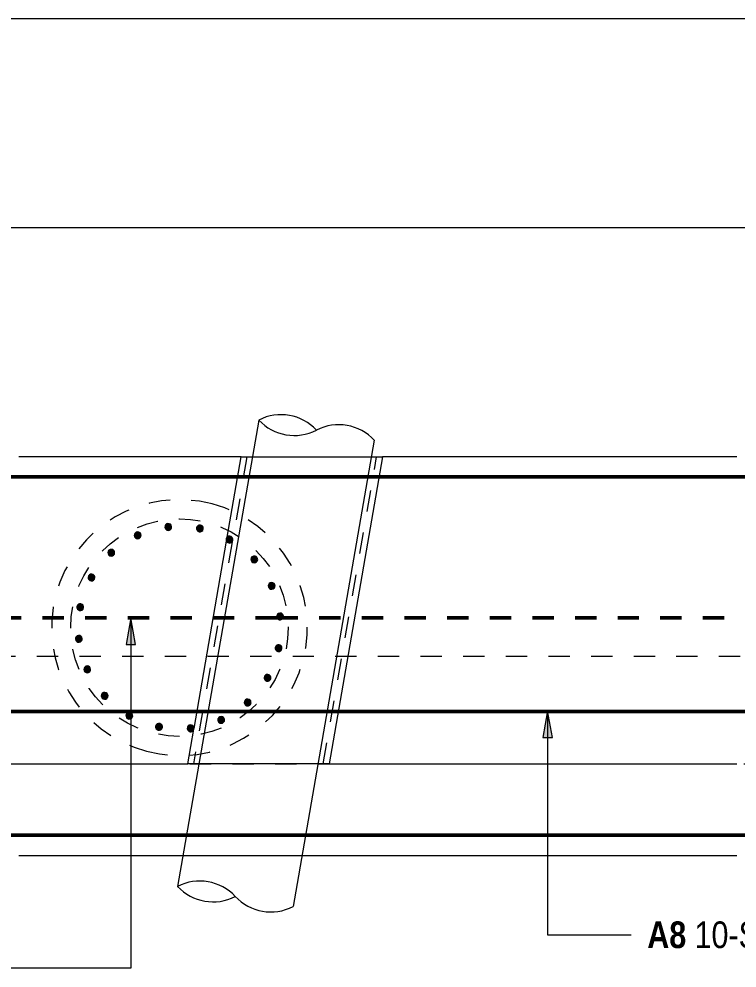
# Model space of a CAD drawing. Header units: metres. Extents: x -1137 to -1030, y 3 to 549.
# Drawn here: x -1122.624 to -1119.255, y 543.656 to 548.106 of the extents above; entities that cross this region are included whole.
import ezdxf

# ---------------------------------------------------------------- set-up
doc = ezdxf.new("R2010")
doc.units = ezdxf.units.M
doc.linetypes.add('JacobsDash', pattern=[0.0045, 0.003, -0.0015])
doc.linetypes.add('JacobsGridLine', pattern=[0.0145, 0.01, -0.001, 0.0025, -0.001])
for name, color, linetype, lineweight in [('A-DETL', 7, 'Continuous', 13), ('A-DETL-GENF', 7, 'Continuous', 9), ('G-ANNO-TEXT', 7, 'Continuous', 9), ('S-BEAM', 7, 'Continuous', 50), ('S-FNDN', 7, 'Continuous', 50), ('S-GRID', 7, 'Continuous', 9)]:
    doc.layers.add(name, color=color, linetype=linetype, lineweight=lineweight)
doc.styles.add('Arial Narrow_1', font='ARIALN.TTF', dxfattribs={"height": 0.125})
doc.styles.add('Arial Narrow_B', font='ARIALNB.TTF', dxfattribs={"height": 0.125})

# ---------------------------------------------------------------- blocks, each defined once
blk = doc.blocks.new('01_SFO_FRP_Pile_CastInPlace_CS_BR08 - CAST-IN-PLACE PILE - 1200-9305895-DRG-2873075 - ABUTMENT B REINFORCEMENT PLAN Copy 1')
at = {"layer": 'S-FNDN', "color": 8, "linetype": 'JacobsDash', "lineweight": 18, "true_color": 0x808080}
for start, end in [(90, 270), (270, 90)]:
    blk.add_arc((0, 0), 0.6, start, end, dxfattribs=at)
blk = doc.blocks.new('T2DExtentArrowReinf_v1 - Extent-9251891-DRG-2873075 - ABUTMENT B REINFORCEMENT PLAN Copy 1')
at = {"layer": 'A-DETL-GENF'}
blk.add_line((0.125, 0), (30.477, 0), dxfattribs=at)
blk = doc.blocks.new('T2DExtentArrowReinf_v1 - Extent-9252574-DRG-2873075 - ABUTMENT B REINFORCEMENT PLAN Copy 1')
at = {"layer": 'A-DETL-GENF'}
blk.add_line((0.125, 0), (30.477, 0), dxfattribs=at)
blk = doc.blocks.new('CS_DET_Pile-Column_BreakLine - Tubular BreakLine-7608103-DRG-2873075 - ABUTMENT B REINFORCEMENT PLAN Copy 1')
at = {"layer": 'A-DETL-GENF', "color": 143, "lineweight": 18, "true_color": 0x78aac8}
for centre, start, end in [((0.1375, -0.1824), 52.9573, 127.0427), ((0.4125, -0.1824), 52.9573, 127.0427), ((0.4125, 0.182), 232.9573, 307.0427)]:
    blk.add_arc(centre, 0.2283, start, end, dxfattribs=at)
blk = doc.blocks.new('CS_DET_Pile-Column_BreakLine - Tubular BreakLine-7608189-DRG-2873075 - ABUTMENT B REINFORCEMENT PLAN Copy 1')
at = {"layer": 'A-DETL-GENF', "color": 143, "lineweight": 18, "true_color": 0x78aac8}
for centre, start, end in [((0.4125, -0.182), 52.9573, 127.0427), ((0.1375, 0.1824), 232.9573, 307.0427), ((0.4125, 0.1824), 232.9573, 307.0427)]:
    blk.add_arc(centre, 0.2283, start, end, dxfattribs=at)
blk = doc.blocks.new('S_Det_Reinf_Bar Section_2D Grey - N32-6361576-DRG-2873075 - ABUTMENT B REINFORCEMENT PLAN Copy 1')
at = {"layer": 'A-DETL-GENF', "true_color": 0x808080}
blk.add_hatch(color=8, dxfattribs=at).paths.add_polyline_path([(-0.0139, -0.008), (-0.0113, -0.0113), (-0.008, -0.0139), (-0.0041, -0.0155), (0, -0.016), (0.0041, -0.0155), (0.008, -0.0139), (0.0113, -0.0113), (0.0139, -0.008), (0.0155, -0.0041), (0.016, 0), (0.0155, 0.0041), (0.0139, 0.008), (0.0113, 0.0113), (0.008, 0.0139), (0.0041, 0.0155), (0, 0.016), (-0.0041, 0.0155), (-0.008, 0.0139), (-0.0113, 0.0113), (-0.0139, 0.008), (-0.0155, 0.0041), (-0.016, 0), (-0.0155, -0.0041)])
at = {"layer": 'A-DETL-GENF', "color": 8, "lineweight": 18, "true_color": 0x808080}
for start, end in [(360, 180), (180, 360)]:
    blk.add_arc((0, 0), 0.016, start, end, dxfattribs=at)
blk = doc.blocks.new('S_Det_Reinf_Bar Section_2D Grey - N32-V8-DRG-2873075 - ABUTMENT B REINFORCEMENT PLAN Copy 1')
at = {"layer": 'A-DETL-GENF', "true_color": 0x808080}
blk.add_hatch(color=8, dxfattribs=at).paths.add_polyline_path([(0.0155, 0.0041), (0.0139, 0.008), (0.0113, 0.0113), (0.008, 0.0139), (0.0041, 0.0155), (0, 0.016), (-0.0041, 0.0155), (-0.008, 0.0139), (-0.0113, 0.0113), (-0.0139, 0.008), (-0.0155, 0.0041), (-0.016, 0), (-0.0152, -0.0048), (-0.0139, -0.008), (-0.0113, -0.0113), (-0.008, -0.0139), (-0.0041, -0.0155), (0, -0.016), (0.0041, -0.0155), (0.008, -0.0139), (0.0113, -0.0113), (0.0139, -0.008), (0.0155, -0.0041), (0.0158, 0.0016)])
at = {"layer": 'A-DETL-GENF', "color": 8, "lineweight": 18, "true_color": 0x808080}
for start, end in [(360, 180), (180, 360)]:
    blk.add_arc((0, 0), 0.016, start, end, dxfattribs=at)
blk = doc.blocks.new('S_Det_Reinf_Bar Section_2D Grey - N32-V9-DRG-2873075 - ABUTMENT B REINFORCEMENT PLAN Copy 1')
at = {"layer": 'A-DETL-GENF', "true_color": 0x808080}
blk.add_hatch(color=8, dxfattribs=at).paths.add_polyline_path([(0, 0.016), (-0.0041, 0.0155), (-0.008, 0.0139), (-0.0113, 0.0113), (-0.0139, 0.008), (-0.0155, 0.0041), (-0.016, 0), (-0.0155, -0.0041), (-0.0139, -0.008), (-0.0113, -0.0113), (-0.008, -0.0139), (-0.0041, -0.0155), (0.0019, -0.0157), (0.0041, -0.0155), (0.008, -0.0139), (0.0113, -0.0113), (0.0139, -0.008), (0.0155, -0.0041), (0.016, 0), (0.0155, 0.0041), (0.0139, 0.008), (0.0113, 0.0113), (0.008, 0.0139), (0.0041, 0.0155)])
at = {"layer": 'A-DETL-GENF', "color": 8, "lineweight": 18, "true_color": 0x808080}
for start, end in [(360, 180), (180, 360)]:
    blk.add_arc((0, 0), 0.016, start, end, dxfattribs=at)
blk = doc.blocks.new('S_Det_Reinf_Bar Section_2D Grey - N32-V10-DRG-2873075 - ABUTMENT B REINFORCEMENT PLAN Copy 1')
at = {"layer": 'A-DETL-GENF', "true_color": 0x808080}
blk.add_hatch(color=8, dxfattribs=at).paths.add_polyline_path([(-0.008, 0.0139), (-0.0113, 0.0113), (-0.0139, 0.008), (-0.0155, 0.0041), (-0.016, 0), (-0.0155, -0.0041), (-0.0139, -0.008), (-0.0103, -0.0121), (-0.008, -0.0139), (-0.0041, -0.0155), (0.0007, -0.0159), (0.0041, -0.0155), (0.008, -0.0139), (0.0113, -0.0113), (0.0139, -0.008), (0.0155, -0.0041), (0.016, 0), (0.0155, 0.0041), (0.0139, 0.008), (0.0113, 0.0113), (0.008, 0.0139), (0.0041, 0.0155), (0, 0.016), (-0.0041, 0.0155)])
at = {"layer": 'A-DETL-GENF', "color": 8, "lineweight": 18, "true_color": 0x808080}
for start, end in [(360, 180), (180, 360)]:
    blk.add_arc((0, 0), 0.016, start, end, dxfattribs=at)

msp = doc.modelspace()

# ---------------------------------------------------------------- hatches: boundary and pattern name
at = {"layer": 'G-ANNO-TEXT'}
for points in [[(-1122.0994, 545.2974), (-1122.1214, 545.1724), (-1122.0773, 545.1724)], [(-1120.1433, 544.8621), (-1120.1654, 544.7371), (-1120.1213, 544.7371)]]:
    msp.add_hatch(color=256, dxfattribs=at).paths.add_polyline_path(points)

# ---------------------------------------------------------------- linework, layer by layer
at = {"layer": 'A-DETL', "color": 143, "lineweight": 18, "true_color": 0x78aac8}
for p, q in [((-1121.4987, 546.2253), (-1121.8798, 544.0382)), ((-1120.9569, 546.1309), (-1121.3379, 543.9438))]:
    msp.add_line(p, q, dxfattribs=at)
at = {"layer": 'A-DETL', "color": 8, "linetype": 'JacobsDash', "lineweight": 18, "true_color": 0x808080}
for p, q in [((-1121.554, 546.0528), (-1121.6207, 545.6697)), ((-1121.1967, 544.6136), (-1120.9458, 546.0536)), ((-1121.6233, 545.6549), (-1121.8049, 544.6128)), ((-1135.8224, 544.6136), (-1119.0542, 544.6136))]:
    msp.add_line(p, q, dxfattribs=at)
at = {"layer": 'A-DETL', "lineweight": 50}
for p, q in [((-1127.6432, 545.9583), (-1115.6432, 545.9583)), ((-1114.0432, 544.8583), (-1123.4822, 544.8583)), ((-1115.6432, 544.2783), (-1127.6432, 544.2783))]:
    msp.add_line(p, q, dxfattribs=at)
at = {"layer": 'A-DETL', "linetype": 'JacobsDash', "lineweight": 50}
for p, q in [((-1121.4135, 545.2983), (-1123.5095, 545.2983)), ((-1117.1148, 545.2983), (-1121.384, 545.2983))]:
    msp.add_line(p, q, dxfattribs=at)
at = {"layer": 'A-DETL', "color": 8, "linetype": 'JacobsDash', "lineweight": 9, "true_color": 0x808080}
msp.add_circle((-1121.8709, 545.2519), 0.51, dxfattribs=at)
at = {"layer": 'G-ANNO-TEXT'}
for p, q in [((-1122.0994, 545.2974), (-1122.1214, 545.1724)), ((-1122.0773, 545.1724), (-1122.0994, 545.2974)), ((-1122.0994, 545.2974), (-1122.0994, 543.6556)), ((-1122.1214, 545.1724), (-1122.0773, 545.1724)), ((-1120.1433, 544.8621), (-1120.1654, 544.7371)), ((-1120.1213, 544.7371), (-1120.1433, 544.8621)), ((-1120.1433, 544.8621), (-1120.1433, 543.8116)), ((-1120.1654, 544.7371), (-1120.1213, 544.7371)), ((-1120.1433, 543.8116), (-1119.751, 543.8116)), ((-1122.3362, 543.6556), (-1122.984, 543.6556)), ((-1122.0994, 543.6556), (-1122.3362, 543.6556))]:
    msp.add_line(p, q, dxfattribs=at)
at = {"layer": 'S-BEAM', "lineweight": 13}
for p, q in [((-1121.5808, 546.0536), (-1122.6238, 546.0536)), ((-1121.6464, 545.6765), (-1121.5808, 546.0536)), ((-1121.5808, 546.0536), (-1121.5846, 546.0536)), ((-1120.9186, 546.0536), (-1121.1691, 544.6136)), ((-1119.2555, 546.0536), (-1120.9186, 546.0536)), ((-1120.9147, 546.0536), (-1120.9186, 546.0536)), ((-1121.8025, 544.7788), (-1121.6498, 545.6569)), ((-1121.8313, 544.6136), (-1121.8031, 544.7755)), ((-1125.3167, 544.6136), (-1122.6238, 544.6136)), ((-1122.6238, 544.6136), (-1121.8313, 544.6136)), ((-1121.8352, 544.6136), (-1121.8313, 544.6136)), ((-1121.1691, 544.6136), (-1119.2555, 544.6136)), ((-1121.1691, 544.6136), (-1121.1652, 544.6136)), ((-1122.6238, 544.1836), (-1119.2565, 544.1836)), ((-1119.2565, 544.1836), (-1119.2555, 544.1836))]:
    msp.add_line(p, q, dxfattribs=at)
at = {"layer": 'S-BEAM', "lineweight": 13, "flags": 128}
for points in [[(-1121.5818, 546.0536), (-1121.5784, 546.0536), (-1121.5626, 546.0536), (-1121.5375, 546.0536), (-1121.5038, 546.0536), (-1121.4627, 546.0536), (-1121.4152, 546.0536), (-1121.3628, 546.0536), (-1121.3071, 546.0536), (-1121.2497, 546.0536)], [(-1121.2497, 546.0536), (-1121.1922, 546.0536), (-1121.1365, 546.0536), (-1121.0841, 546.0536), (-1121.0367, 546.0536), (-1120.9955, 546.0536), (-1120.9619, 546.0536), (-1120.9367, 546.0536), (-1120.9209, 546.0536), (-1120.9175, 546.0536)], [(-1121.5002, 544.6136), (-1121.5576, 544.6136), (-1121.6134, 544.6136), (-1121.6657, 544.6136), (-1121.7132, 544.6136), (-1121.7544, 544.6136), (-1121.788, 544.6136), (-1121.8131, 544.6136), (-1121.829, 544.6136), (-1121.8324, 544.6136)], [(-1121.168, 544.6136), (-1121.1714, 544.6136), (-1121.1873, 544.6136), (-1121.2124, 544.6136), (-1121.246, 544.6136), (-1121.2872, 544.6136), (-1121.3347, 544.6136), (-1121.387, 544.6136), (-1121.4428, 544.6136), (-1121.5002, 544.6136)]]:
    msp.add_lwpolyline(points, dxfattribs=at)
at = {"layer": 'S-GRID', "linetype": 'JacobsGridLine', "lineweight": 18}
msp.add_line((-1136.1396, 545.1185), (-1104.3182, 545.1185), dxfattribs=at)

# ---------------------------------------------------------------- block references
at = {"layer": 'A-DETL-GENF', "rotation": 180}
for name, p in [('T2DExtentArrowReinf_v1 - Extent-9252574-DRG-2873075 - ABUTMENT B REINFORCEMENT PLAN Copy 1', (-1105.1539, 548.1061)), ('T2DExtentArrowReinf_v1 - Extent-9251891-DRG-2873075 - ABUTMENT B REINFORCEMENT PLAN Copy 1', (-1105.1539, 547.1261))]:
    msp.add_blockref(name, p, dxfattribs=at)
at = {"layer": 'A-DETL-GENF', "color": 143, "true_color": 0x78aac8, "rotation": 170.1172754234821}
for name, p in [('CS_DET_Pile-Column_BreakLine - Tubular BreakLine-7608189-DRG-2873075 - ABUTMENT B REINFORCEMENT PLAN Copy 1', (-1120.9567, 546.1311)), ('CS_DET_Pile-Column_BreakLine - Tubular BreakLine-7608103-DRG-2873075 - ABUTMENT B REINFORCEMENT PLAN Copy 1', (-1121.338, 543.9437))]:
    msp.add_blockref(name, p, dxfattribs=at)
at = {"layer": 'A-DETL-GENF', "color": 8, "true_color": 0x808080}
for name, p, rotation in [('S_Det_Reinf_Bar Section_2D Grey - N32-6361576-DRG-2873075 - ABUTMENT B REINFORCEMENT PLAN Copy 1', (-1121.9233, 545.724), 6.340833333547853), ('S_Det_Reinf_Bar Section_2D Grey - N32-6361576-DRG-2873075 - ABUTMENT B REINFORCEMENT PLAN Copy 1', (-1121.7749, 545.7171), 348.3408333335429), ('S_Det_Reinf_Bar Section_2D Grey - N32-6361576-DRG-2873075 - ABUTMENT B REINFORCEMENT PLAN Copy 1', (-1122.0666, 545.6847), 24.340833333553), ('S_Det_Reinf_Bar Section_2D Grey - N32-6361576-DRG-2873075 - ABUTMENT B REINFORCEMENT PLAN Copy 1', (-1121.6358, 545.6647), 330.3408333335377), ('S_Det_Reinf_Bar Section_2D Grey - N32-6361576-DRG-2873075 - ABUTMENT B REINFORCEMENT PLAN Copy 1', (-1122.1908, 545.603), 42.34083333355809), ('S_Det_Reinf_Bar Section_2D Grey - N32-6361576-DRG-2873075 - ABUTMENT B REINFORCEMENT PLAN Copy 1', (-1121.5198, 545.5718), 312.3408333335327), ('S_Det_Reinf_Bar Section_2D Grey - N32-6361576-DRG-2873075 - ABUTMENT B REINFORCEMENT PLAN Copy 1', (-1122.2836, 545.4869), 60.34083333356319), ('S_Det_Reinf_Bar Section_2D Grey - N32-6361576-DRG-2873075 - ABUTMENT B REINFORCEMENT PLAN Copy 1', (-1121.4381, 545.4477), 294.3408333335275), ('S_Det_Reinf_Bar Section_2D Grey - N32-6361576-DRG-2873075 - ABUTMENT B REINFORCEMENT PLAN Copy 1', (-1122.3361, 545.3479), 78.34083333346652), ('S_Det_Reinf_Bar Section_2D Grey - N32-6361576-DRG-2873075 - ABUTMENT B REINFORCEMENT PLAN Copy 1', (-1121.3988, 545.3043), 276.3408333335225), ('S_Det_Reinf_Bar Section_2D Grey - N32-6361576-DRG-2873075 - ABUTMENT B REINFORCEMENT PLAN Copy 1', (-1122.3429, 545.1994), 96.34083333347158), ('S_Det_Reinf_Bar Section_2D Grey - N32-V8-DRG-2873075 - ABUTMENT B REINFORCEMENT PLAN Copy 1', (-1121.4057, 545.1559), 258.3408333335174), ('S_Det_Reinf_Bar Section_2D Grey - N32-6361576-DRG-2873075 - ABUTMENT B REINFORCEMENT PLAN Copy 1', (-1122.3036, 545.0561), 114.3408333334767), ('S_Det_Reinf_Bar Section_2D Grey - N32-6361576-DRG-2873075 - ABUTMENT B REINFORCEMENT PLAN Copy 1', (-1121.4581, 545.0168), 240.3408333335123), ('S_Det_Reinf_Bar Section_2D Grey - N32-6361576-DRG-2873075 - ABUTMENT B REINFORCEMENT PLAN Copy 1', (-1122.222, 544.932), 132.3408333334818), ('S_Det_Reinf_Bar Section_2D Grey - N32-6361576-DRG-2873075 - ABUTMENT B REINFORCEMENT PLAN Copy 1', (-1121.5509, 544.9008), 222.3408333335072), ('S_Det_Reinf_Bar Section_2D Grey - N32-V10-DRG-2873075 - ABUTMENT B REINFORCEMENT PLAN Copy 1', (-1122.1059, 544.8391), 150.3408333334868), ('S_Det_Reinf_Bar Section_2D Grey - N32-6361576-DRG-2873075 - ABUTMENT B REINFORCEMENT PLAN Copy 1', (-1121.6751, 544.8191), 204.3408333335021), ('S_Det_Reinf_Bar Section_2D Grey - N32-6361576-DRG-2873075 - ABUTMENT B REINFORCEMENT PLAN Copy 1', (-1121.9668, 544.7867), 168.340833333492), ('S_Det_Reinf_Bar Section_2D Grey - N32-V9-DRG-2873075 - ABUTMENT B REINFORCEMENT PLAN Copy 1', (-1121.8184, 544.7798), 186.3408333334969)]:
    msp.add_blockref(name, p, dxfattribs=dict(at, rotation=rotation))
at = {"layer": 'S-FNDN', "color": 8, "linetype": 'JacobsDash', "lineweight": 18, "true_color": 0x808080, "rotation": 165.1169444444438}
msp.add_blockref('01_SFO_FRP_Pile_CastInPlace_CS_BR08 - CAST-IN-PLACE PILE - 1200-9305895-DRG-2873075 - ABUTMENT B REINFORCEMENT PLAN Copy 1', (-1121.8709, 545.2519), dxfattribs=at)

# ---------------------------------------------------------------- texts
at = {"layer": 'G-ANNO-TEXT', "insert": (-1119.676, 543.8741), "char_height": 0.125, "attachment_point": 1, "style": 'Arial Narrow_B', "bg_fill": 3, "box_fill_scale": 1, "bg_fill_color": 256, "bg_fill_true_color": 13158600, "bg_fill_transparency": 0}
msp.add_mtext('A8', dxfattribs=at)

# ---------------------------------------------------------------- next in the draw order: texts
at = {"layer": 'G-ANNO-TEXT', "insert": (-1119.4941, 543.8741), "char_height": 0.125, "attachment_point": 1, "style": 'Arial Narrow_1', "bg_fill": 3, "box_fill_scale": 1, "bg_fill_color": 256, "bg_fill_true_color": 13158600, "bg_fill_transparency": 0}
msp.add_mtext(' 10-S33-V-T + 2-S18-V-T', dxfattribs=at)

doc.saveas('drawing.dxf')
